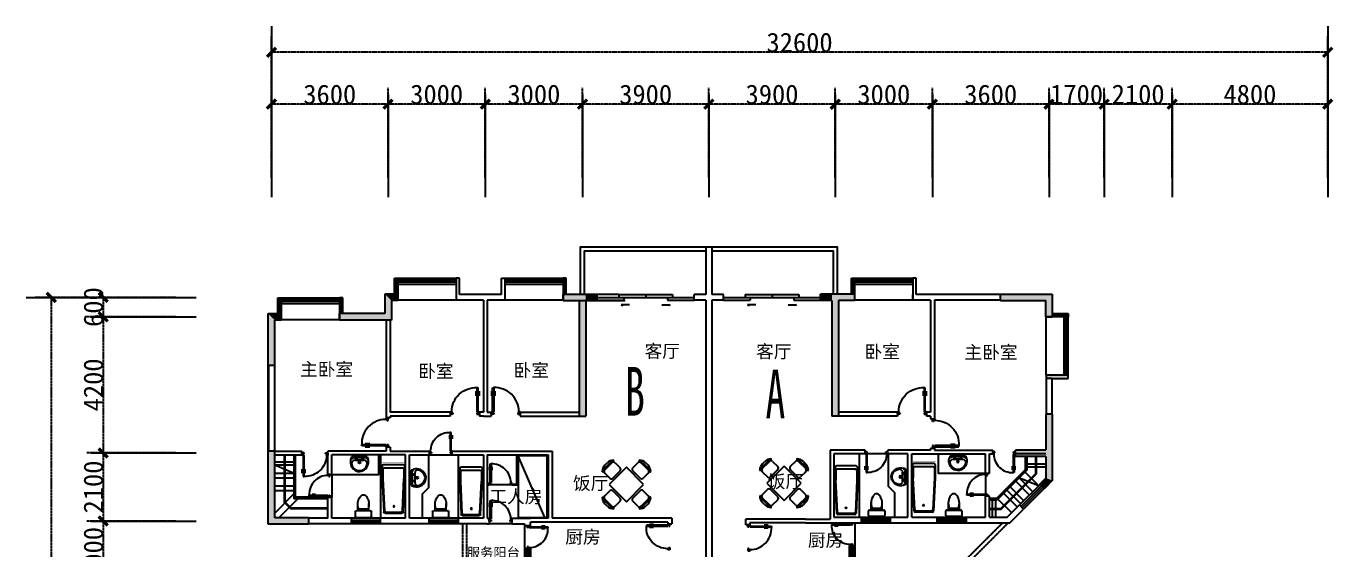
# Model space of a CAD drawing. Header units: millimetres. Extents: x 1418 to 72131, y 781 to 47600.
# Drawn here: x 1418 to 41779, y 31446 to 47600 of the extents above; entities that cross this region are included whole.
import ezdxf
from ezdxf.enums import TextEntityAlignment as Align

# ---------------------------------------------------------------- set-up
doc = ezdxf.new("R2010")
doc.units = ezdxf.units.MM
doc.linetypes.add('DOTE', pattern=[2.42, 2, -0.2, 0.02, -0.2])
for name, color, linetype in [('AXIS', 3, 'Continuous'), ('BALCONY', 2, 'Continuous'), ('DOTE', 1, 'DOTE'), ('GROUND', 2, 'Continuous'), ('JG', 6, 'Continuous'), ('K', 2, 'Continuous'), ('PUB_H', 13, 'Continuous'), ('PUB_TEXT', 7, 'Continuous'), ('TOILET', 7, 'Continuous'), ('W', 2, 'Continuous'), ('WALL', 4, 'Continuous'), ('WINDOW', 5, 'Continuous'), ('WINDOW_TEXT', 7, 'Continuous')]:
    doc.layers.add(name, color=color, linetype=linetype)
doc.styles.add('-黑体', font='simhei.ttf')
doc.styles.add('DIM_FONT', font='SIMPLEX.shx', dxfattribs={"width": 0.8})
doc.styles.add('SIMPLEX', font='SIMPLEX.SHX')
doc.styles.get("Standard").update_dxf_attribs({"font": 'arial.ttf'})
doc.dimstyles.new('DIMN200', dxfattribs={"dimscale": 2, "dimtxt": 300, "dimasz": 1, "dimexe": 250, "dimexo": 300, "dimgap": 0.09, "dimtad": 1, "dimdec": 0, "dimzin": 0, "dimdsep": 46, "dimtxsty": 'DIM_FONT', "dimblk": '_DIMX', "dimcen": 0.09, "dimclrt": 9, "dimadec": 0, "dimazin": 0, "dimtfac": 1, "dimtdec": 0, "dimtix": 1, "dimtmove": 2, "dimatfit": 3, "dimldrblk": '_DIMX', "dimfxl": 1, "dimtolj": 1, "dimtzin": 0, "dimarcsym": 0})

# ---------------------------------------------------------------- blocks, each defined once
blk = doc.blocks.new('M_A23MCU')
for p, q in [((-0.454, 0.081), (-0.454, 0.905)), ((-0.454, 0.905), (-0.413, 0.905)), ((-0.413, 0.905), (-0.413, 0.081)), ((-0.489, 0.782), (-0.489, 0.624)), ((-0.378, 0.782), (-0.378, 0.624)), ((-0.495, -0.002), (-0.495, 0.081)), ((-0.495, 0.081), (-0.454, 0.081)), ((-0.413, 0.081), (-0.454, 0.081)), ((-0.454, 0.081), (-0.454, 0.039)), ((-0.454, 0.039), (-0.413, 0.039)), ((-0.413, 0.039), (-0.413, -0.002)), ((0.412, 0.039), (0.412, -0.002)), ((0.453, 0.039), (0.412, 0.039)), ((0.453, 0.081), (0.453, 0.039)), ((0.494, 0.081), (0.453, 0.081)), ((0.494, -0.002), (0.494, 0.081)), ((-0.413, -0.002), (-0.495, -0.002)), ((-0.495, -0.002), (-0.495, -0.002)), ((0.412, -0.002), (0.494, -0.002)), ((0.494, -0.002), (0.494, -0.002))]:
    blk.add_line(p, q)
blk.add_arc((-0.372, 0.082), 0.825, 359.9283, 92.866)
blk = doc.blocks.new('_WBLK')
for p, q in [((-0.5, 0.5), (0.5, 0.5)), ((0.5, 0.167), (-0.5, 0.167)), ((0.5, -0.167), (-0.5, -0.167)), ((-0.5, -0.5), (0.5, -0.5))]:
    blk.add_line(p, q)
at = {"layer": 'WINDOW_TEXT', "style": 'SIMPLEX', "flags": 9}
blk.add_attdef('A', text='', height=1, dxfattribs=at).set_placement((0, 1.5), align=Align.MIDDLE)
blk = doc.blocks.new('_DIMX')
at = {"const_width": 50}
blk.add_lwpolyline([(-70, -70), (70, 70)], dxfattribs=at)
blk = doc.blocks.new('*D40')
at = {"color": 0, "linetype": 'ByBlock', "transparency": 16777216}
for p, q in [((8016, 419291), (8016, 422060)), ((11616, 419291), (11616, 422060)), ((11614, 421560), (8018, 421560))]:
    blk.add_line(p, q, dxfattribs=at)
at = {"layer": 'DEFPOINTS', "color": 0, "linetype": 'ByBlock', "transparency": 16777216}
for p in [(8016, 421560), (8016, 418691), (11616, 418691)]:
    blk.add_point(p, dxfattribs=at)
at = {"color": 0, "linetype": 'ByBlock', "transparency": 16777216, "xscale": 2, "yscale": 2, "zscale": 2, "rotation": 180}
blk.add_blockref('_DIMX', (8016, 421560), dxfattribs=at)
at = {"color": 0, "linetype": 'ByBlock', "transparency": 16777216, "xscale": 2, "yscale": 2, "zscale": 2}
blk.add_blockref('_DIMX', (11616, 421560), dxfattribs=at)
at = {"color": 9, "linetype": 'ByBlock', "transparency": 16777216, "insert": (9816, 421860), "char_height": 600, "attachment_point": 5, "style": '-黑体'}
blk.add_mtext('\\A1;3600', dxfattribs=at)
blk = doc.blocks.new('*D41')
at = {"color": 0, "linetype": 'ByBlock', "transparency": 16777216}
for p, q in [((8016, 419291), (8016, 423660)), ((40616, 419291), (40616, 423660)), ((40614, 423160), (8018, 423160))]:
    blk.add_line(p, q, dxfattribs=at)
at = {"layer": 'DEFPOINTS', "color": 0, "linetype": 'ByBlock', "transparency": 16777216}
for p in [(8016, 423160), (8016, 418691), (40616, 418691)]:
    blk.add_point(p, dxfattribs=at)
at = {"color": 0, "linetype": 'ByBlock', "transparency": 16777216, "xscale": 2, "yscale": 2, "zscale": 2, "rotation": 180.0000000000001}
blk.add_blockref('_DIMX', (8016, 423160), dxfattribs=at)
at = {"color": 0, "linetype": 'ByBlock', "transparency": 16777216, "xscale": 2, "yscale": 2, "zscale": 2}
blk.add_blockref('_DIMX', (40616, 423160), dxfattribs=at)
at = {"color": 9, "linetype": 'ByBlock', "transparency": 16777216, "insert": (24316, 423460), "char_height": 600, "attachment_point": 5, "style": '-黑体'}
blk.add_mtext('\\A1;32600', dxfattribs=at)
blk = doc.blocks.new('*D51')
at = {"color": 0, "linetype": 'ByBlock', "transparency": 16777216}
for p, q in [((5090, 415600), (722, 415600)), ((1222, 415598), (1222, 386002)), ((5090, 386000), (722, 386000))]:
    blk.add_line(p, q, dxfattribs=at)
at = {"layer": 'DEFPOINTS', "color": 0, "linetype": 'ByBlock', "transparency": 16777216}
for p in [(5690, 415600), (1222, 386000), (5690, 386000)]:
    blk.add_point(p, dxfattribs=at)
at = {"color": 0, "linetype": 'ByBlock', "transparency": 16777216, "xscale": 2, "yscale": 2, "zscale": 2}
for p, rotation in [((1222, 415600), 90), ((1222, 386000), 270)]:
    blk.add_blockref('_DIMX', p, dxfattribs=dict(at, rotation=rotation))
at = {"color": 9, "linetype": 'ByBlock', "transparency": 16777216, "insert": (922, 400800), "char_height": 600, "attachment_point": 5, "rotation": 90, "style": '-黑体'}
blk.add_mtext('\\A1;29600', dxfattribs=at)
blk = doc.blocks.new('*D45')
at = {"color": 0, "linetype": 'ByBlock', "transparency": 16777216}
for p, q in [((5090, 408700), (2322, 408700)), ((2822, 408698), (2822, 406702)), ((5090, 406700), (2322, 406700))]:
    blk.add_line(p, q, dxfattribs=at)
at = {"layer": 'DEFPOINTS', "color": 0, "linetype": 'ByBlock', "transparency": 16777216}
for p in [(5690, 408700), (2822, 406700), (5690, 406700)]:
    blk.add_point(p, dxfattribs=at)
at = {"color": 0, "linetype": 'ByBlock', "transparency": 16777216, "xscale": 2, "yscale": 2, "zscale": 2}
for p, rotation in [((2822, 408700), 90), ((2822, 406700), 270)]:
    blk.add_blockref('_DIMX', p, dxfattribs=dict(at, rotation=rotation))
at = {"color": 9, "linetype": 'ByBlock', "transparency": 16777216, "insert": (2522, 407700), "char_height": 600, "attachment_point": 5, "rotation": 90, "style": '-黑体'}
blk.add_mtext('\\A1;2000', dxfattribs=at)
blk = doc.blocks.new('*D42')
at = {"color": 0, "linetype": 'ByBlock', "transparency": 16777216}
for p, q in [((5090, 415600), (2322, 415600)), ((2822, 415602), (2822, 415604)), ((2822, 415600), (2822, 415000)), ((5090, 415000), (2322, 415000)), ((2822, 414998), (2822, 414996))]:
    blk.add_line(p, q, dxfattribs=at)
at = {"layer": 'DEFPOINTS', "color": 0, "linetype": 'ByBlock', "transparency": 16777216}
for p in [(5690, 415600), (2822, 415000), (5690, 415000)]:
    blk.add_point(p, dxfattribs=at)
at = {"color": 0, "linetype": 'ByBlock', "transparency": 16777216, "xscale": 2, "yscale": 2, "zscale": 2}
for p, rotation in [((2822, 415600), 270), ((2822, 415000), 90)]:
    blk.add_blockref('_DIMX', p, dxfattribs=dict(at, rotation=rotation))
at = {"color": 9, "linetype": 'ByBlock', "transparency": 16777216, "insert": (2522, 415300), "char_height": 600, "attachment_point": 5, "rotation": 90, "style": '-黑体'}
blk.add_mtext('\\A1;600', dxfattribs=at)
blk = doc.blocks.new('*D43')
at = {"color": 0, "linetype": 'ByBlock', "transparency": 16777216}
for p, q in [((5090, 415000), (2322, 415000)), ((2822, 414998), (2822, 410802)), ((5090, 410800), (2322, 410800))]:
    blk.add_line(p, q, dxfattribs=at)
at = {"layer": 'DEFPOINTS', "color": 0, "linetype": 'ByBlock', "transparency": 16777216}
for p in [(5690, 415000), (2822, 410800), (5690, 410800)]:
    blk.add_point(p, dxfattribs=at)
at = {"color": 0, "linetype": 'ByBlock', "transparency": 16777216, "xscale": 2, "yscale": 2, "zscale": 2}
for p, rotation in [((2822, 415000), 90), ((2822, 410800), 270)]:
    blk.add_blockref('_DIMX', p, dxfattribs=dict(at, rotation=rotation))
at = {"color": 9, "linetype": 'ByBlock', "transparency": 16777216, "insert": (2522, 412900), "char_height": 600, "attachment_point": 5, "rotation": 90, "style": '-黑体'}
blk.add_mtext('\\A1;4200', dxfattribs=at)
blk = doc.blocks.new('*D44')
at = {"color": 0, "linetype": 'ByBlock', "transparency": 16777216}
for p, q in [((5090, 410800), (2322, 410800)), ((2822, 410798), (2822, 408702)), ((5090, 408700), (2322, 408700))]:
    blk.add_line(p, q, dxfattribs=at)
at = {"layer": 'DEFPOINTS', "color": 0, "linetype": 'ByBlock', "transparency": 16777216}
for p in [(5690, 410800), (2822, 408700), (5690, 408700)]:
    blk.add_point(p, dxfattribs=at)
at = {"color": 0, "linetype": 'ByBlock', "transparency": 16777216, "xscale": 2, "yscale": 2, "zscale": 2}
for p, rotation in [((2822, 410800), 90), ((2822, 408700), 270)]:
    blk.add_blockref('_DIMX', p, dxfattribs=dict(at, rotation=rotation))
at = {"color": 9, "linetype": 'ByBlock', "transparency": 16777216, "insert": (2522, 409750), "char_height": 600, "attachment_point": 5, "rotation": 90, "style": '-黑体'}
blk.add_mtext('\\A1;2100', dxfattribs=at)
blk = doc.blocks.new('M_E6')
for p, q in [((240, 0), (-240, 0)), ((-237, 0), (239, 0)), ((240, 0), (270, -79)), ((-213, -36), (-271, -91)), ((-240, 0), (-270, -79)), ((-179, -23), (181, -23)), ((141, -105), (-141, -105)), ((-141, -105), (141, -105)), ((217, -37), (274, -95))]:
    blk.add_line(p, q)
for centre, radius in [((-99, -65), 16.3), ((2, -172), 31.6), ((2, -172), 23), ((101, -65), 16.3)]:
    blk.add_circle(centre, radius)
for centre, radius, start, end in [((28, -152), 307, 166.1751, 244.7296), ((-141, -205), 100, 90, 190.5602), ((0, -179), 243, 190.5602, 349.4398), ((-179, -73), 50, 90, 133.181), ((-28, -152), 307, 297.0639, 13.8249), ((141, -205), 100, 349.4398, 90), ((181, -73), 50, 44.5607, 90), ((0, -201), 250, 245.8071, 296.4628), ((28, -152), 307, 266.589, 266.5936)]:
    blk.add_arc(centre, radius, start, end)
at = {"width": 0.8, "flags": 9}
for tag in ['XSIZE', 'YSIZE']:
    blk.add_attdef(tag, (0, 0), '', height=0.5, dxfattribs=at)
blk = doc.blocks.new('M_E24TTP')
at = {"layer": 'TOILET', "color": 7}
for p, q in [((-170, 200), (-170, 430)), ((170, 200), (170, 430)), ((-250, 30), (-250, 170)), ((-220, 200), (220, 200)), ((220, 0), (-220, 0)), ((-140, 260), (140, 260)), ((250, 170), (250, 30))]:
    blk.add_line(p, q, dxfattribs=at)
for centre, radius, start, end in [((227, 413), 398, 143.3619, 202.5495), ((0, 590), 110, 33.4509, 146.5491), ((-227, 413), 398, 337.4505, 36.6381), ((-220, 170), 30, 90, 180), ((-220, 30), 30, 180, 270), ((220, 170), 30, 0, 90), ((220, 30), 30, 270, 0)]:
    blk.add_arc(centre, radius, start, end, dxfattribs=at)
at = {"style": 'DIM_FONT', "width": 0.8, "flags": 9}
for tag in ['XSIZE', 'YSIZE']:
    blk.add_attdef(tag, (0, 0), '', height=0.5, dxfattribs=at)
blk = doc.blocks.new('C')
at = {"layer": 'WALL'}
for p, q in [((-100, 0), (0, 0)), ((-100, -500), (-100, 0)), ((0, 0), (0, -680)), ((1900, 0), (1800, 0)), ((1800, 0), (1800, -680)), ((1900, -500), (1900, 0))]:
    blk.add_line(p, q, dxfattribs=at)
at = {"layer": 'W', "xscale": 1800, "yscale": 180, "zscale": 1800, "rotation": 180}
blk.add_blockref('_WBLK', (900, -90), dxfattribs=at)
blk = doc.blocks.new('_B1HAF')
for p, q in [((-0.275, 0.5), (0.275, 0.5)), ((-0.275, 0.5), (-0.275, 0)), ((0, 0.5), (0, 0)), ((0.275, 0.5), (0.275, 0)), ((-0.5, 0), (0.5, 0)), ((-0.225, 0), (-0.225, -0.5)), ((0.225, 0), (0.225, -0.5)), ((-0.5, -0.5), (-0.225, -0.5)), ((0.225, -0.5), (0.5, -0.5)), ((-0.252, -1.264), (-0.231, -1.379)), ((-0.167, -1.264), (-0.252, -1.264)), ((0.167, -1.264), (0.252, -1.264)), ((0.252, -1.264), (0.231, -1.379))]:
    blk.add_line(p, q)
blk = doc.blocks.new('80122140438700')
for p, q in [((-525, 90), (525, 90)), ((-525, 29.7), (525, 29.7)), ((-525, -29.7), (525, -29.7)), ((-525, -90), (525, -90))]:
    blk.add_line(p, q)
at = {"style": 'SIMPLEX', "flags": 9}
blk.add_attdef('A', text='', height=1, dxfattribs=at).set_placement((0, 0), align=Align.MIDDLE)
blk = doc.blocks.new('M_E10')
for p, q in [((-740, -70), (-740, -680)), ((-700, -30), (-302, -30)), ((-640, -90), (-640, -660)), ((-600, -50), (-300, -50)), ((-300, -50), (695, -96)), ((-298, -30), (724, -76)), ((730, -136), (730, -614)), ((760, -116), (760, -634)), ((-700, -720), (-302, -720)), ((-600, -700), (-300, -700)), ((695, -654), (-300, -700)), ((685, -654), (-300, -700)), ((724, -674), (-298, -720))]:
    blk.add_line(p, q)
at = {"const_width": 1.5}
for points in [[(-800, 0), (800, 0)], [(-800, -750), (-800, 0)], [(800, 0), (800, -750)], [(800, -750), (-800, -750)]]:
    blk.add_lwpolyline(points, dxfattribs=at)
for radius in [20, 16]:
    blk.add_circle((550, -386), radius)
for centre, start, end in [((-700, -70), 90, 180), ((-600, -90), 90, 180), ((-302, -70), 83.7966, 90), ((690, -136), 0, 83.3675), ((720, -116), 0, 83.7966), ((-700, -680), 180, 270), ((-600, -660), 180, 270), ((-302, -680), 270, 276.2034), ((690, -614), 276.6325, 0), ((720, -634), 276.2034, 0)]:
    blk.add_arc(centre, 40, start, end)
at = {"width": 0.8, "flags": 9}
for tag in ['XSIZE', 'YSIZE']:
    blk.add_attdef(tag, (0, 0), '', height=0.5, dxfattribs=at)
blk = doc.blocks.new('M_C31TFZ')
for p, q in [((-729, 395), (-404, 720)), ((-672, 593), (-602, 663)), ((-5, 527), (-536, -3)), ((-423, 192), (-200, 415)), ((-359, 669), (-200, 510)), ((525, -3), (-5, 527)), ((348, 669), (189, 510)), ((189, 415), (412, 192)), ((393, 721), (718, 395)), ((591, 664), (661, 594)), ((-678, 351), (-518, 192)), ((667, 351), (508, 192)), ((-403, -726), (-729, -401)), ((-677, -357), (-518, -198)), ((-536, -3), (-5, -533)), ((-200, -421), (-423, -198)), ((-5, -533), (525, -3)), ((412, -198), (190, -420)), ((718, -401), (393, -726)), ((667, -357), (508, -198)), ((-602, -670), (-672, -599)), ((-359, -675), (-200, -516)), ((349, -675), (190, -516)), ((661, -599), (591, -669))]:
    blk.add_line(p, q)
for centre, radius, start, end in [((1327, -1336), 2713, 129.8023, 140.1977), ((-442, 377), 316, 136.7651, 175.7265), ((-630, 399), 67.5, 135, 225), ((-386, 434), 316, 94.2735, 133.2349), ((-407, 621), 67.5, 45, 135), ((-408, 738), 10, 22.33, 94.2735), ((-418, 734), 20, 315, 22.33), ((-248, 462), 67.5, 315, 45), ((237, 462), 67.5, 135, 225), ((396, 622), 67.5, 45, 135), ((407, 735), 20, 157.67, 225), ((398, 738), 10, 85.7265, 157.67), ((-1338, -1336), 2713, 39.8023, 50.1977), ((375, 434), 316, 46.7651, 85.7265), ((431, 377), 316, 4.2735, 43.2349), ((619, 399), 67.5, 315, 45), ((-747, 400), 10, 175.7265, 247.67), ((-743, 409), 20, 247.67, 315), ((-471, 239), 67.5, 225, 315), ((460, 240), 67.5, 225, 315), ((732, 409), 20, 225, 292.33), ((736, 400), 10, 292.33, 4.2735), ((-747, -406), 10, 112.33, 184.2735), ((-743, -415), 20, 45, 112.33), ((-630, -405), 67.5, 135, 225), ((-471, -246), 67.5, 45, 135), ((460, -245), 67.5, 45, 135), ((619, -405), 67.5, 315, 45), ((732, -415), 20, 67.67, 135), ((736, -406), 10, 355.7265, 67.67), ((-442, -383), 316, 184.2735, 223.2349), ((1328, 1330), 2713, 219.8023, 230.1977), ((-385, -440), 316, 226.7651, 265.7265), ((-407, -627), 67.5, 225, 315), ((-408, -744), 10, 265.7265, 337.67), ((-418, -741), 20, 337.67, 45), ((-248, -468), 67.5, 315, 45), ((237, -468), 67.5, 135, 225), ((396, -627), 67.5, 225, 315), ((407, -740), 20, 135, 202.33), ((398, -744), 10, 202.33, 274.2735), ((-1338, 1330), 2713, 309.8023, 320.1977), ((375, -439), 316, 274.2735, 313.2349), ((431, -383), 316, 316.7651, 355.7265)]:
    blk.add_arc(centre, radius, start, end)
at = {"width": 0.8, "flags": 9}
for tag in ['XSIZE', 'YSIZE']:
    blk.add_attdef(tag, (0, 0), '', height=0.5, dxfattribs=at)
blk = doc.blocks.new('80122163034100')
for p, q in [((-395, 90), (395, 90)), ((-395, 30), (395, 30)), ((-395, -30), (395, -30)), ((-395, -90), (395, -90))]:
    blk.add_line(p, q)
at = {"style": 'SIMPLEX', "flags": 9}
blk.add_attdef('A', text='', height=1, dxfattribs=at).set_placement((0, 0), align=Align.MIDDLE)
blk = doc.blocks.new('*D31')
at = {"color": 0, "linetype": 'ByBlock', "transparency": 16777216}
for p, q in [((35816, 419291), (35816, 422060)), ((40616, 419291), (40616, 422060)), ((40614, 421560), (35818, 421560))]:
    blk.add_line(p, q, dxfattribs=at)
at = {"layer": 'DEFPOINTS', "color": 0, "linetype": 'ByBlock', "transparency": 16777216}
for p in [(35816, 421560), (35816, 418691), (40616, 418691)]:
    blk.add_point(p, dxfattribs=at)
at = {"color": 0, "linetype": 'ByBlock', "transparency": 16777216, "xscale": 2, "yscale": 2, "zscale": 2, "rotation": 180}
blk.add_blockref('_DIMX', (35816, 421560), dxfattribs=at)
at = {"color": 0, "linetype": 'ByBlock', "transparency": 16777216, "xscale": 2, "yscale": 2, "zscale": 2}
blk.add_blockref('_DIMX', (40616, 421560), dxfattribs=at)
at = {"color": 9, "linetype": 'ByBlock', "transparency": 16777216, "insert": (38216, 421860), "char_height": 600, "attachment_point": 5, "style": '-黑体'}
blk.add_mtext('\\A1;4800', dxfattribs=at)
blk = doc.blocks.new('*D36')
at = {"color": 0, "linetype": 'ByBlock', "transparency": 16777216}
for p, q in [((21516, 419291), (21516, 422060)), ((25416, 419291), (25416, 422060)), ((25414, 421560), (21518, 421560))]:
    blk.add_line(p, q, dxfattribs=at)
at = {"layer": 'DEFPOINTS', "color": 0, "linetype": 'ByBlock', "transparency": 16777216}
for p in [(21516, 421560), (21516, 418691), (25416, 418691)]:
    blk.add_point(p, dxfattribs=at)
at = {"color": 0, "linetype": 'ByBlock', "transparency": 16777216, "xscale": 2, "yscale": 2, "zscale": 2, "rotation": 180}
blk.add_blockref('_DIMX', (21516, 421560), dxfattribs=at)
at = {"color": 0, "linetype": 'ByBlock', "transparency": 16777216, "xscale": 2, "yscale": 2, "zscale": 2}
blk.add_blockref('_DIMX', (25416, 421560), dxfattribs=at)
at = {"color": 9, "linetype": 'ByBlock', "transparency": 16777216, "insert": (23466, 421860), "char_height": 600, "attachment_point": 5, "style": '-黑体'}
blk.add_mtext('\\A1;3900', dxfattribs=at)
blk = doc.blocks.new('*D37')
at = {"color": 0, "linetype": 'ByBlock', "transparency": 16777216}
for p, q in [((17616, 419291), (17616, 422060)), ((21516, 419291), (21516, 422060)), ((21514, 421560), (17618, 421560))]:
    blk.add_line(p, q, dxfattribs=at)
at = {"layer": 'DEFPOINTS', "color": 0, "linetype": 'ByBlock', "transparency": 16777216}
for p in [(17616, 421560), (17616, 418691), (21516, 418691)]:
    blk.add_point(p, dxfattribs=at)
at = {"color": 0, "linetype": 'ByBlock', "transparency": 16777216, "xscale": 2, "yscale": 2, "zscale": 2, "rotation": 180}
blk.add_blockref('_DIMX', (17616, 421560), dxfattribs=at)
at = {"color": 0, "linetype": 'ByBlock', "transparency": 16777216, "xscale": 2, "yscale": 2, "zscale": 2}
blk.add_blockref('_DIMX', (21516, 421560), dxfattribs=at)
at = {"color": 9, "linetype": 'ByBlock', "transparency": 16777216, "insert": (19566, 421860), "char_height": 600, "attachment_point": 5, "style": '-黑体'}
blk.add_mtext('\\A1;3900', dxfattribs=at)
blk = doc.blocks.new('*D39')
at = {"color": 0, "linetype": 'ByBlock', "transparency": 16777216}
for p, q in [((11616, 419291), (11616, 422060)), ((14616, 419291), (14616, 422060)), ((14614, 421560), (11618, 421560))]:
    blk.add_line(p, q, dxfattribs=at)
at = {"layer": 'DEFPOINTS', "color": 0, "linetype": 'ByBlock', "transparency": 16777216}
for p in [(11616, 421560), (11616, 418691), (14616, 418691)]:
    blk.add_point(p, dxfattribs=at)
at = {"color": 0, "linetype": 'ByBlock', "transparency": 16777216, "xscale": 2, "yscale": 2, "zscale": 2, "rotation": 180}
blk.add_blockref('_DIMX', (11616, 421560), dxfattribs=at)
at = {"color": 0, "linetype": 'ByBlock', "transparency": 16777216, "xscale": 2, "yscale": 2, "zscale": 2}
blk.add_blockref('_DIMX', (14616, 421560), dxfattribs=at)
at = {"color": 9, "linetype": 'ByBlock', "transparency": 16777216, "insert": (13116, 421860), "char_height": 600, "attachment_point": 5, "style": '-黑体'}
blk.add_mtext('\\A1;3000', dxfattribs=at)
blk = doc.blocks.new('*D38')
at = {"color": 0, "linetype": 'ByBlock', "transparency": 16777216}
for p, q in [((14616, 419291), (14616, 422060)), ((17616, 419291), (17616, 422060)), ((17614, 421560), (14618, 421560))]:
    blk.add_line(p, q, dxfattribs=at)
at = {"layer": 'DEFPOINTS', "color": 0, "linetype": 'ByBlock', "transparency": 16777216}
for p in [(14616, 421560), (14616, 418691), (17616, 418691)]:
    blk.add_point(p, dxfattribs=at)
at = {"color": 0, "linetype": 'ByBlock', "transparency": 16777216, "xscale": 2, "yscale": 2, "zscale": 2, "rotation": 180}
blk.add_blockref('_DIMX', (14616, 421560), dxfattribs=at)
at = {"color": 0, "linetype": 'ByBlock', "transparency": 16777216, "xscale": 2, "yscale": 2, "zscale": 2}
blk.add_blockref('_DIMX', (17616, 421560), dxfattribs=at)
at = {"color": 9, "linetype": 'ByBlock', "transparency": 16777216, "insert": (16116, 421860), "char_height": 600, "attachment_point": 5, "style": '-黑体'}
blk.add_mtext('\\A1;3000', dxfattribs=at)
blk = doc.blocks.new('*D34')
at = {"color": 0, "linetype": 'ByBlock', "transparency": 16777216}
for p, q in [((28416, 419291), (28416, 422060)), ((32016, 419291), (32016, 422060)), ((32014, 421560), (28418, 421560))]:
    blk.add_line(p, q, dxfattribs=at)
at = {"layer": 'DEFPOINTS', "color": 0, "linetype": 'ByBlock', "transparency": 16777216}
for p in [(28416, 421560), (28416, 418691), (32016, 418691)]:
    blk.add_point(p, dxfattribs=at)
at = {"color": 0, "linetype": 'ByBlock', "transparency": 16777216, "xscale": 2, "yscale": 2, "zscale": 2, "rotation": 180}
blk.add_blockref('_DIMX', (28416, 421560), dxfattribs=at)
at = {"color": 0, "linetype": 'ByBlock', "transparency": 16777216, "xscale": 2, "yscale": 2, "zscale": 2}
blk.add_blockref('_DIMX', (32016, 421560), dxfattribs=at)
at = {"color": 9, "linetype": 'ByBlock', "transparency": 16777216, "insert": (30216, 421860), "char_height": 600, "attachment_point": 5, "style": '-黑体'}
blk.add_mtext('\\A1;3600', dxfattribs=at)
blk = doc.blocks.new('*D35')
at = {"color": 0, "linetype": 'ByBlock', "transparency": 16777216}
for p, q in [((25416, 419291), (25416, 422060)), ((28416, 419291), (28416, 422060)), ((28414, 421560), (25418, 421560))]:
    blk.add_line(p, q, dxfattribs=at)
at = {"layer": 'DEFPOINTS', "color": 0, "linetype": 'ByBlock', "transparency": 16777216}
for p in [(25416, 421560), (25416, 418691), (28416, 418691)]:
    blk.add_point(p, dxfattribs=at)
at = {"color": 0, "linetype": 'ByBlock', "transparency": 16777216, "xscale": 2, "yscale": 2, "zscale": 2, "rotation": 180}
blk.add_blockref('_DIMX', (25416, 421560), dxfattribs=at)
at = {"color": 0, "linetype": 'ByBlock', "transparency": 16777216, "xscale": 2, "yscale": 2, "zscale": 2}
blk.add_blockref('_DIMX', (28416, 421560), dxfattribs=at)
at = {"color": 9, "linetype": 'ByBlock', "transparency": 16777216, "insert": (26916, 421860), "char_height": 600, "attachment_point": 5, "style": '-黑体'}
blk.add_mtext('\\A1;3000', dxfattribs=at)
blk = doc.blocks.new('*D32')
at = {"color": 0, "linetype": 'ByBlock', "transparency": 16777216}
for p, q in [((33716, 419291), (33716, 422060)), ((35816, 419291), (35816, 422060)), ((35814, 421560), (33718, 421560))]:
    blk.add_line(p, q, dxfattribs=at)
at = {"layer": 'DEFPOINTS', "color": 0, "linetype": 'ByBlock', "transparency": 16777216}
for p in [(33716, 421560), (33716, 418691), (35816, 418691)]:
    blk.add_point(p, dxfattribs=at)
at = {"color": 0, "linetype": 'ByBlock', "transparency": 16777216, "xscale": 2, "yscale": 2, "zscale": 2, "rotation": 180}
blk.add_blockref('_DIMX', (33716, 421560), dxfattribs=at)
at = {"color": 0, "linetype": 'ByBlock', "transparency": 16777216, "xscale": 2, "yscale": 2, "zscale": 2}
blk.add_blockref('_DIMX', (35816, 421560), dxfattribs=at)
at = {"color": 9, "linetype": 'ByBlock', "transparency": 16777216, "insert": (34766, 421860), "char_height": 600, "attachment_point": 5, "style": '-黑体'}
blk.add_mtext('\\A1;2100', dxfattribs=at)
blk = doc.blocks.new('*D33')
at = {"color": 0, "linetype": 'ByBlock', "transparency": 16777216}
for p, q in [((32016, 419291), (32016, 422060)), ((33716, 419291), (33716, 422060)), ((33714, 421560), (32018, 421560))]:
    blk.add_line(p, q, dxfattribs=at)
at = {"layer": 'DEFPOINTS', "color": 0, "linetype": 'ByBlock', "transparency": 16777216}
for p in [(32016, 421560), (32016, 418691), (33716, 418691)]:
    blk.add_point(p, dxfattribs=at)
at = {"color": 0, "linetype": 'ByBlock', "transparency": 16777216, "xscale": 2, "yscale": 2, "zscale": 2, "rotation": 180}
blk.add_blockref('_DIMX', (32016, 421560), dxfattribs=at)
at = {"color": 0, "linetype": 'ByBlock', "transparency": 16777216, "xscale": 2, "yscale": 2, "zscale": 2}
blk.add_blockref('_DIMX', (33716, 421560), dxfattribs=at)
at = {"color": 9, "linetype": 'ByBlock', "transparency": 16777216, "insert": (32866, 421860), "char_height": 600, "attachment_point": 5, "style": '-黑体'}
blk.add_mtext('\\A1;1700', dxfattribs=at)
blk = doc.blocks.new('A$C240679E1')
for p, q in [((30134.9, 31492.6), (27787.8, 29145.5)), ((30304.6, 31492.6), (27872.7, 29060.7)), ((13470.9, 31462.6), (13470.9, 27642.6)), ((13590.9, 31462.6), (13590.9, 29652.6))]:
    blk.add_line(p, q)
at = {"layer": 'AXIS'}
for p, q in [((7571, 46819.3), (7571, 41543.6)), ((40171, 46819.3), (40171, 41543.6)), ((11171, 44710.6), (11171, 41543.6)), ((14171, 44710.6), (14171, 41543.6)), ((17171, 44710.6), (17171, 41543.6)), ((21071, 44710.6), (21071, 41543.6)), ((24971, 44710.6), (24971, 41543.6)), ((27971, 44710.6), (27971, 41543.6)), ((31571, 44710.6), (31571, 41543.6)), ((33271, 44710.6), (33271, 41543.6)), ((35371, 44710.6), (35371, 41543.6)), ((0, 38452.5), (5244.2, 38452.5)), ((1998.9, 37852.5), (5244.2, 37852.5)), ((1998.9, 33652.5), (5244.2, 33652.5)), ((1998.9, 31552.5), (5244.2, 31552.5))]:
    blk.add_line(p, q, dxfattribs=at)
at = {"layer": 'BALCONY'}
for points in [[(17110.4, 38552.6), (17110.4, 40011.8), (20980.4, 40011.8)], [(21160.9, 40012.6), (25030.9, 40012.6), (25030.9, 38552.6)], [(17230.4, 38541.8), (17230.4, 39891.8), (20980.4, 39891.8)], [(21160.9, 39892.6), (24910.9, 39892.6), (24910.9, 38542.6)]]:
    blk.add_lwpolyline(points, dxfattribs=at)
at = {"layer": 'GROUND'}
for p, q in [((14990.9, 32672.6), (14290.9, 32672.6)), ((14990.9, 31462.6), (14290.9, 31462.6))]:
    blk.add_line(p, q, dxfattribs=at)
at = {"layer": 'JG'}
for p, q in [((11070.9, 38552.6), (11070.9, 37952.6)), ((11470.9, 38552.6), (11070.9, 38552.6)), ((11270.9, 38352.6), (11270.9, 38352.6)), ((11470.9, 38352.6), (11270.9, 38352.6)), ((11270.9, 38352.6), (11270.9, 37752.6)), ((11470.9, 38552.6), (11470.9, 38352.6)), ((16570.9, 38552.6), (18283.2, 38552.6)), ((16570.9, 38552.6), (16570.9, 38352.6)), ((16570.9, 38352.6), (18485, 38352.6)), ((16570.9, 38352.6), (17070.9, 38352.6)), ((17070.9, 38352.6), (17070.9, 34792.6)), ((17270.9, 38352.6), (17270.9, 34792.6)), ((17620.9, 38352.6), (17270.9, 38352.6)), ((17620.9, 38352.6), (17620.9, 38552.6)), ((24520.9, 38352.6), (24520.9, 38552.6)), ((25570.9, 38552.6), (24520.9, 38552.6)), ((24870.9, 38552.6), (24520.9, 38552.6)), ((24870.9, 38352.6), (24520.9, 38352.6)), ((24870.9, 38352.6), (24870.9, 34792.6)), ((25070.9, 38352.6), (25070.9, 34792.6)), ((25570.9, 38352.6), (25070.9, 38352.6)), ((25570.9, 38552.6), (25570.9, 38352.6)), ((30070.9, 38552.6), (31670.9, 38552.6)), ((30070.9, 38352.6), (30070.9, 38552.6)), ((30070.9, 38352.6), (31470.9, 38352.6)), ((31470.9, 37852.6), (31470.9, 38352.6)), ((31670.9, 38552.6), (31670.9, 37852.6)), ((7470.9, 37952.6), (7870.9, 37952.6)), ((7470.9, 36352.6), (7470.9, 37952.6)), ((7470.9, 36352.6), (7470.9, 37952.6)), ((7870.9, 37952.6), (7870.9, 37752.6)), ((11070.9, 37952.6), (9670.9, 37952.6)), ((9670.9, 37752.6), (9670.9, 37952.6)), ((7870.9, 37752.6), (7670.9, 37752.6)), ((7670.9, 36352.6), (7670.9, 37752.6)), ((11270.9, 37752.6), (9670.9, 37752.6)), ((31470.9, 37852.6), (31670.9, 37852.6)), ((7670.9, 36352.6), (7470.9, 36352.6)), ((17070.9, 34792.6), (17270.9, 34792.6)), ((25070.9, 34792.6), (24870.9, 34792.6)), ((31670.9, 34852.6), (31470.9, 34852.6)), ((31470.9, 34852.6), (31470.9, 33752.6)), ((31670.9, 34852.6), (31670.9, 33552.6)), ((7670.9, 33712.6), (7470.9, 33712.6)), ((7470.9, 31452.6), (7470.9, 33712.6)), ((7470.9, 31452.6), (7470.9, 33712.6)), ((7670.9, 31652.6), (7670.9, 33712.6)), ((31470.9, 33742.6), (30530.9, 33742.6)), ((30530.9, 33542.6), (30530.9, 33742.6)), ((31470.9, 33542.6), (30530.9, 33542.6)), ((31470.9, 33542.6), (31470.9, 32874.2)), ((31670.9, 33552.6), (31670.9, 32801.1)), ((31287.5, 32691.8), (31470.9, 32874.2)), ((31670.9, 32801.1), (31428.5, 32560)), ((31287.5, 32691.8), (31428.5, 32550)), ((8710.9, 31652.6), (7670.9, 31652.6)), ((8710.9, 31652.6), (8710.9, 31452.6)), ((8710.9, 31452.6), (7470.9, 31452.6))]:
    blk.add_line(p, q, dxfattribs=at)
at = {"layer": 'K'}
for p, q in [((7970.9, 32129.5), (7970.9, 33592.6)), ((7990.9, 32137.9), (7990.9, 33592.6)), ((8260.9, 33592.6), (8260.9, 32242.6)), ((8305.9, 33592.6), (8305.9, 32287.6)), ((10941.1, 33592.6), (10941.1, 31642.6)), ((13330.9, 33592.6), (13330.9, 31642.6)), ((15130.9, 33592.6), (15130.9, 32692.6)), ((15150.9, 33592.6), (15150.9, 32672.6)), ((16010.9, 31664.9), (15180.9, 33564.9)), ((25710.8, 33622.6), (25710.8, 31672.6)), ((30835.9, 33542.6), (30835.9, 33137.2)), ((30880.9, 33542.6), (30880.9, 33118.6)), ((31150.9, 33542.6), (31150.9, 33006.8)), ((31170.9, 33542.6), (31170.9, 32998.5)), ((8276.5, 33372.1), (7670.9, 33372.1)), ((8276.5, 33015.4), (7670.9, 33273)), ((8276.5, 33273), (7670.9, 33273)), ((30835.9, 33137.2), (29961.3, 32262.6)), ((30880.9, 33118.6), (29973.4, 32211.2)), ((30865.2, 33322.1), (31470.9, 33322.1)), ((30865.2, 33223), (31470.9, 33223)), ((8276.5, 33015.4), (7670.9, 33015.4)), ((8276.5, 32871.8), (7670.9, 32871.8)), ((14230.9, 32692.6), (14290.9, 32692.6)), ((14290.9, 32692.6), (14290.9, 32672.6)), ((14990.9, 32692.6), (15130.9, 32692.6)), ((14990.9, 32692.6), (14990.9, 32672.6)), ((30085.3, 31941.2), (31150.9, 33006.8)), ((30093.6, 31921.2), (31170.9, 32998.5)), ((30532.9, 32792.7), (30961.1, 32364.5)), ((30634.4, 32894.3), (31244.8, 32648.2)), ((30634.4, 32894.3), (31062.7, 32466.1)), ((30816.6, 33076.5), (31244.8, 32648.2)), ((7664.8, 31785.2), (8253.5, 32381.2)), ((8276.5, 32624.1), (7670.9, 32624.1)), ((8276.5, 32485.4), (7670.9, 32485.4)), ((14230.9, 32672.6), (14290.9, 32672.6)), ((14990.9, 32672.6), (15150.9, 32672.6)), ((30158.1, 32418), (30586.3, 31989.7)), ((30259.7, 32519.5), (30687.9, 32091.3)), ((30357.7, 32617.6), (30786, 32189.4)), ((7803.1, 31648.6), (8391.9, 32244.6)), ((7970.9, 32129.5), (8160, 31942.6)), ((7990.9, 32137.9), (8168.2, 31962.6)), ((8160, 31942.6), (9310.9, 31942.6)), ((8168.2, 31962.6), (9310.9, 31962.6)), ((9310.9, 32242.6), (8260.9, 32242.6)), ((9310.9, 32287.6), (8305.9, 32287.6)), ((29730.9, 32262.6), (29961.3, 32262.6)), ((29730.9, 32211.2), (29973.4, 32211.2)), ((29730.9, 31941.2), (30085.3, 31941.2)), ((29730.9, 31921.2), (30093.6, 31921.2)), ((29814.9, 32235.1), (29814.9, 31672.6)), ((29913.9, 32235.1), (29913.9, 31672.6)), ((29983, 32242.8), (30411.2, 31814.6))]:
    blk.add_line(p, q, dxfattribs=at)
for points in [[(9430.9, 32989.9), (10883.1, 32989.9), (10883.1, 33592.6)], [(12230.9, 31642.6), (12230.9, 32392.6), (12430.9, 32592.6), (12430.9, 33592.6)], [(26810.9, 31672.6), (26810.9, 32422.6), (26610.9, 32622.6), (26610.9, 33622.6)], [(29610.9, 33019.9), (28158.6, 33019.9), (28158.6, 33622.6)]]:
    blk.add_lwpolyline(points, dxfattribs=at)
blk.add_lwpolyline([(15180.9, 33564.9), (15180.9, 31664.9), (16080.9, 31664.9), (16080.9, 33564.9)], close=True, dxfattribs=at)
at = {"layer": 'PUB_H'}
for points in [[(11370.9, 39042.6), (11470.9, 39042.6), (11370.9, 38552.6), (11470.9, 38552.6)], [(16570.9, 39042.6), (16670.9, 39042.6), (16570.9, 38552.6), (16670.9, 38552.6)], [(25470.9, 39042.6), (25570.9, 39042.6), (25470.9, 38552.6), (25570.9, 38552.6)], [(7770.9, 38442.6), (7870.9, 38442.6), (7770.9, 37952.6), (7870.9, 37952.6)], [(9670.9, 38442.6), (9770.9, 38442.6), (9670.9, 37952.6), (9770.9, 37952.6)], [(11470.9, 38352.6), (11470.9, 38552.6), (11270.9, 38352.6), (11070.9, 38552.6)], [(11070.9, 38552.6), (11070.9, 37952.6), (11270.9, 38352.6), (11270.9, 37752.6)], [(16570.9, 38552.6), (17270.9, 38552.6), (16570.9, 38352.6), (17070.9, 38352.6)], [(17270.9, 38552.6), (17270.9, 34792.6), (17070.9, 38352.6), (17070.9, 34792.6)], [(17620.9, 38552.6), (17620.9, 38352.6), (17270.9, 38552.6), (17270.9, 38352.6)], [(24870.9, 38552.6), (24870.9, 38352.6), (24520.9, 38552.6), (24520.9, 38352.6)], [(24870.9, 38552.6), (24870.9, 34792.6), (25070.9, 38352.6), (25070.9, 34792.6)], [(25570.9, 38552.6), (24870.9, 38552.6), (25570.9, 38352.6), (25070.9, 38352.6)], [(31670.9, 38552.6), (30070.9, 38552.6), (31470.9, 38352.6), (30070.9, 38352.6)], [(31470.9, 37852.6), (31670.9, 37852.6), (31470.9, 38352.6), (31670.9, 38552.6)], [(7870.9, 37752.6), (7870.9, 37952.6), (7670.9, 37752.6), (7470.9, 37952.6)], [(7470.9, 37952.6), (7470.9, 36352.6), (7670.9, 37752.6), (7670.9, 36352.6)], [(11270.9, 37752.6), (11070.9, 37952.6), (9670.9, 37752.6), (9670.9, 37952.6)], [(31670.9, 37952.6), (31670.9, 37852.6), (32160.9, 37952.6), (32160.9, 37852.6)], [(31480.9, 35952.6), (31480.9, 36052.6), (32160.9, 35952.6), (32160.9, 36052.6)], [(31670.9, 32801.1), (31670.9, 34852.6), (31470.9, 32884.2), (31470.9, 33552.6)], [(31670.9, 34852.6), (31470.9, 34852.6), (31470.9, 33552.6)], [(7470.9, 31452.6), (7670.9, 31652.6), (7470.9, 33712.6), (7670.9, 33712.6)], [(31470.9, 33542.6), (31470.9, 33742.6), (30530.9, 33542.6), (30530.9, 33742.6)], [(31287.5, 32701.8), (31428.5, 32560), (31470.9, 32884.2), (31670.9, 32801.1)], [(8710.9, 31652.6), (7670.9, 31652.6), (8710.9, 31452.6), (7470.9, 31452.6)]]:
    blk.add_solid(points, dxfattribs=at)
at = {"layer": 'WALL'}
for p, q in [((20980.4, 40011.8), (21160.9, 40014.7)), ((20980.9, 40014.7), (20980.9, 38542.6)), ((21160.9, 40014.7), (21160.9, 38542.6)), ((11470.9, 38362.6), (11470.9, 38542.6)), ((14110.9, 38362.6), (13270.9, 38362.6)), ((14670.9, 38542.6), (13370.9, 38542.6)), ((14110.9, 38362.6), (14110.9, 34912.6)), ((14230.9, 38362.6), (14230.9, 34912.6)), ((14770.9, 38362.6), (14230.9, 38362.6)), ((16570.9, 38362.6), (16570.9, 38542.6)), ((20620.9, 38362.6), (20620.9, 38542.6)), ((20980.9, 38542.6), (20620.9, 38542.6)), ((20980.9, 38362.6), (20620.9, 38362.6)), ((20980.9, 38362.6), (20980.9, 29642.6)), ((21520.9, 38542.6), (21160.9, 38542.6)), ((21160.9, 38362.6), (21160.9, 29642.6)), ((21520.9, 38362.6), (21160.9, 38362.6)), ((21520.9, 38362.6), (21520.9, 38542.6)), ((27370.9, 38362.6), (27370.9, 38542.6)), ((27910.9, 38362.6), (27370.9, 38362.6)), ((30070.9, 38542.6), (27470.9, 38542.6)), ((27910.9, 38362.6), (27910.9, 34912.6)), ((28030.9, 38362.6), (28030.9, 34702.6)), ((30070.9, 38362.6), (28030.9, 38362.6)), ((31660.9, 37952.6), (32160.9, 37952.6)), ((32160.9, 37952.6), (32160.9, 37852.6)), ((11110.9, 37752.6), (11110.9, 34732.6)), ((11230.9, 37752.6), (11230.9, 34912.6)), ((32160.9, 37852.6), (31480.9, 37852.6)), ((31660.9, 37852.6), (31480.9, 37852.6)), ((31660.9, 37852.6), (31480.9, 37852.6)), ((7460.9, 36352.6), (7460.9, 33712.6)), ((7480.9, 36352.6), (7480.9, 33712.6)), ((7660.9, 36352.6), (7660.9, 33712.6)), ((31480.9, 36052.6), (31480.9, 34852.6)), ((32160.9, 36052.6), (31480.9, 36052.6)), ((31660.9, 36052.6), (31480.9, 36052.6)), ((31660.9, 35952.6), (31480.9, 35952.6)), ((31660.9, 35952.6), (31660.9, 34852.6)), ((31660.9, 35952.6), (32160.9, 35952.6)), ((32160.9, 35952.6), (32160.9, 36052.6)), ((11230.9, 34732.6), (11110.9, 34732.6)), ((13090.9, 34912.6), (11230.9, 34912.6)), ((11230.9, 34792.6), (11230.9, 34732.6)), ((13090.9, 34792.6), (11230.9, 34792.6)), ((13090.9, 34912.6), (13090.9, 34792.6)), ((14110.9, 34912.6), (13990.9, 34912.6)), ((13990.9, 34912.6), (13990.9, 34792.6)), ((14110.9, 34792.6), (13990.9, 34792.6)), ((14110.9, 34792.6), (14350.9, 34792.6)), ((14230.9, 34912.6), (14350.9, 34912.6)), ((14350.9, 34912.6), (14350.9, 34792.6)), ((15250.9, 34912.6), (15250.9, 34792.6)), ((15250.9, 34912.6), (17070.9, 34912.6)), ((15250.9, 34792.6), (17070.9, 34792.6)), ((26890.9, 34912.6), (25070.9, 34912.6)), ((26890.9, 34792.6), (25070.9, 34792.6)), ((26890.9, 34912.6), (26890.9, 34792.6)), ((27910.9, 34912.6), (27790.9, 34912.6)), ((27790.9, 34912.6), (27790.9, 34792.6)), ((27910.9, 34792.6), (27790.9, 34792.6)), ((27910.9, 34792.6), (27910.9, 34702.6)), ((27910.9, 34702.6), (28030.9, 34702.6)), ((7670.9, 33712.6), (8510.9, 33712.6)), ((7670.9, 33592.6), (8510.9, 33592.6)), ((8510.9, 33592.6), (8510.9, 33712.6)), ((11110.9, 33712.6), (9310.9, 33712.6)), ((9310.9, 33592.6), (9310.9, 33712.6)), ((9310.9, 32992.6), (9310.9, 33592.6)), ((11710.9, 33592.6), (9430.9, 33592.6)), ((9430.9, 32992.6), (9430.9, 33592.6)), ((11110.9, 33832.6), (11110.9, 33712.6)), ((11230.9, 33832.6), (11110.9, 33832.6)), ((11230.9, 33832.6), (11230.9, 33712.6)), ((11230.9, 33712.6), (12450.9, 33712.6)), ((11710.9, 31642.6), (11710.9, 33592.6)), ((11830.9, 33592.6), (12450.9, 33592.6)), ((11830.9, 31642.6), (11830.9, 33592.6)), ((12450.9, 33592.6), (12450.9, 33712.6)), ((13150.9, 33592.6), (13150.9, 33712.6)), ((13150.9, 33712.6), (14230.9, 33712.6)), ((13150.9, 33592.6), (14110.9, 33592.6)), ((14110.9, 33592.6), (14110.9, 31642.6)), ((14230.9, 33712.6), (16230.9, 33712.6)), ((14230.9, 33592.6), (16110.9, 33592.6)), ((14230.9, 33592.6), (14230.9, 31642.6)), ((16110.9, 33592.6), (16110.9, 31642.6)), ((16230.9, 33712.6), (16230.9, 31642.6)), ((25890.9, 33742.6), (24810.9, 33742.6)), ((24810.9, 33742.6), (24810.9, 31612.6)), ((25890.9, 33622.6), (24930.9, 33622.6)), ((24930.9, 33622.6), (24930.9, 31672.6)), ((25890.9, 33622.6), (25890.9, 33742.6)), ((27910.9, 33742.6), (26590.9, 33742.6)), ((26590.9, 33622.6), (26590.9, 33742.6)), ((27210.9, 33622.6), (26590.9, 33622.6)), ((27210.9, 31672.6), (27210.9, 33622.6)), ((27330.9, 33622.6), (29610.9, 33622.6)), ((27330.9, 31672.6), (27330.9, 33622.6)), ((27910.9, 33802.6), (27910.9, 33742.6)), ((27910.9, 33802.6), (28030.9, 33802.6)), ((28030.9, 33802.6), (28030.9, 33742.6)), ((28030.9, 33742.6), (29830.9, 33742.6)), ((29610.9, 33022.6), (29610.9, 33622.6)), ((29730.9, 33622.6), (29830.9, 33622.6)), ((29730.9, 33022.6), (29730.9, 33622.6)), ((29830.9, 33622.6), (29830.9, 33742.6)), ((31470.9, 33742.6), (30530.9, 33742.6)), ((30530.9, 33622.6), (30530.9, 33742.6)), ((30530.9, 33622.6), (30530.9, 33742.6)), ((30530.9, 33702.6), (30530.9, 33702.6)), ((30530.9, 33582.6), (30530.9, 33702.6)), ((31470.9, 33622.6), (30530.9, 33622.6)), ((30530.9, 33582.6), (30530.9, 33582.6)), ((9310.9, 32992.6), (9430.9, 32992.6)), ((29730.9, 33022.6), (29610.9, 33022.6)), ((9310.9, 31642.6), (9310.9, 32292.6)), ((9310.9, 32292.6), (9430.9, 32292.6)), ((9430.9, 31642.6), (9430.9, 32292.6)), ((29730.9, 32322.6), (29610.9, 32322.6)), ((29610.9, 31672.6), (29610.9, 32322.6)), ((29730.9, 31672.6), (29730.9, 32322.6)), ((31421.7, 32557.2), (31294.4, 32684.5)), ((30282.5, 31672.6), (30658, 32048.1)), ((30357.1, 31492.6), (30785.3, 31920.8)), ((30785.3, 31920.8), (30658, 32048.1)), ((9310.9, 31642.6), (8710.9, 31642.6)), ((10030.9, 31642.6), (9430.9, 31642.6)), ((10030.9, 31642.6), (10030.9, 31462.6)), ((11710.9, 31642.6), (10930.9, 31642.6)), ((10930.9, 31642.6), (10930.9, 31462.6)), ((12430.9, 31642.6), (11830.9, 31642.6)), ((12430.9, 31642.6), (12430.9, 31462.6)), ((13330.9, 31642.6), (13330.9, 31642.6)), ((14110.9, 31642.6), (13330.9, 31642.6)), ((13330.9, 31642.6), (13330.9, 31462.6)), ((14230.9, 31642.6), (14290.9, 31642.6)), ((14290.9, 31642.6), (14290.9, 31462.6)), ((14990.9, 31642.6), (14990.9, 31462.6)), ((14990.9, 31642.6), (15560.9, 31642.6)), ((16110.9, 31642.6), (15560.9, 31642.6)), ((19805.9, 31522.6), (15560.9, 31522.6)), ((15560.9, 31402.6), (15560.9, 31522.6)), ((19925.9, 31642.6), (16230.9, 31642.6)), ((19805.9, 31522.6), (19805.9, 31462.6)), ((19925.9, 31642.6), (19925.9, 31462.6)), ((22215.9, 31492.6), (22215.9, 31612.6)), ((24050.9, 31612.6), (22215.9, 31612.6)), ((22215.9, 31432.6), (22215.9, 31492.6)), ((22335.9, 31492.6), (22335.9, 31432.6)), ((24050.9, 31492.6), (22335.9, 31492.6)), ((24050.9, 31612.6), (24810.9, 31612.6)), ((24050.9, 31492.6), (24750.9, 31492.6)), ((24750.9, 31492.6), (25770.9, 31492.6)), ((24930.9, 31672.6), (25770.9, 31672.6)), ((25770.9, 31672.6), (25770.9, 31492.6)), ((25770.9, 31672.6), (25770.9, 31672.6)), ((26670.9, 31672.6), (26670.9, 31492.6)), ((26670.9, 31672.6), (27210.9, 31672.6)), ((26670.9, 31492.6), (28110.9, 31492.6)), ((27330.9, 31672.6), (28110.9, 31672.6)), ((28110.9, 31672.6), (28110.9, 31492.6)), ((29010.9, 31672.6), (29010.9, 31492.6)), ((29010.9, 31672.6), (29610.9, 31672.6)), ((29010.9, 31492.6), (30357.1, 31492.6)), ((29730.9, 31672.6), (30282.5, 31672.6)), ((10030.9, 31462.6), (8710.9, 31462.6)), ((9010.9, 31462.6), (9010.9, 31462.6)), ((12430.9, 31462.6), (10930.9, 31462.6)), ((14230.9, 31462.6), (13330.9, 31462.6)), ((14230.9, 31462.6), (14290.9, 31462.6)), ((14990.9, 31462.6), (15380.9, 31462.6)), ((15380.9, 31462.6), (15380.9, 31402.6)), ((15560.9, 31402.6), (15380.9, 31402.6)), ((19805.9, 31462.6), (19925.9, 31462.6)), ((22335.9, 31432.6), (22215.9, 31432.6)), ((15560.9, 30702.6), (15380.9, 30702.6)), ((15380.9, 30702.6), (15560.9, 30702.6))]:
    blk.add_line(p, q, dxfattribs=at)
at = {"layer": 'WINDOW'}
for p, q in [((31480.9, 36052.6), (31480.9, 37852.6)), ((32040.9, 36052.6), (32040.9, 37852.6)), ((32100.9, 36052.6), (32100.9, 37852.6)), ((32160.9, 36052.6), (32160.9, 37852.6)), ((12450.9, 33592.6), (13150.9, 33592.6)), ((26590.9, 33622.6), (25890.9, 33622.6)), ((9430.9, 32992.6), (9430.9, 32292.6)), ((29610.9, 33022.6), (29610.9, 32322.6)), ((25590.9, 30792.6), (25590.9, 31492.6)), ((15380.9, 31402.6), (15380.9, 30702.6)), ((25410.9, 30792.6), (25590.9, 30792.6))]:
    blk.add_line(p, q, dxfattribs=at)
for points in [[(13270.9, 38362.6), (11470.9, 38362.6)], [(16570.9, 38362.6), (14770.9, 38362.6)], [(27370.9, 38362.6), (25570.9, 38362.6)], [(9670.9, 37762.6), (7870.9, 37762.6)]]:
    blk.add_lwpolyline(points, dxfattribs=at)
at = {"layer": 'K'}
for name, p in [('M_E6', (10285.3, 33531.6)), ('M_C31TFZ', (18533.7, 32683)), ('M_C31TFZ', (23396.2, 32723.2))]:
    blk.add_blockref(name, p, dxfattribs=at)
at = {"layer": 'K', "xscale": -1}
blk.add_blockref('M_E6', (28756.4, 33561.6), dxfattribs=at)
for name, p, rotation in [('M_E10', (10960.9, 32559.1), 90), ('M_E10', (13350.6, 32481.2), 90), ('M_E6', (27150.8, 32917.4), 270), ('M_E24TTP', (10409.6, 31662.6), 0.04712277073156911), ('M_E24TTP', (12793.9, 31662.6), 0.04712277073156911)]:
    blk.add_blockref(name, p, dxfattribs=dict(at, rotation=rotation))
at = {"layer": 'K'}
for name, p, rotation in [('M_E6', (11890.9, 32887.4), 90), ('M_E10', (25691.1, 32511.2), 270), ('M_E10', (28080.9, 32589.1), 270), ('M_E24TTP', (26247.8, 31692.6), 359.9528772292684), ('M_E24TTP', (28632.1, 31692.6), 359.9528772292684)]:
    blk.add_blockref(name, p, dxfattribs=dict(at, rotation=rotation))
at = {"layer": 'WINDOW', "xscale": -1}
for p in [(13270.9, 39042.6), (16570.9, 39042.6), (27370.9, 39042.6), (9670.9, 38442.6)]:
    blk.add_blockref('C', p, dxfattribs=at)
at = {"layer": 'WINDOW'}
for name, p, xscale, yscale, zscale in [('_B1HAF', (19120.9, 38452.6), 2999.999999999884, 180, 2999.999999999884), ('_B1HAF', (23020.9, 38452.6), 3000, 180, 3000), ('M_A23MCU', (12800.9, 33652.6), -700, 700, 700), ('M_A23MCU', (8910.9, 33652.6), 800, -800, 800), ('M_A23MCU', (26240.9, 33682.6), 700, -700, 700), ('M_A23MCU', (30180.9, 33682.6), -700, -700, 700), ('M_A23MCU', (14640.9, 32682.6), 700, 700, 700), ('M_A23MCU', (14640.9, 31552.6), 700, 700, 700)]:
    blk.add_blockref(name, p, dxfattribs=dict(at, xscale=xscale, yscale=yscale, zscale=zscale))
for name, p, xscale, yscale, zscale, rotation in [('M_A23MCU', (13540.9, 34852.6), 900, -900, 900, 180), ('M_A23MCU', (14800.9, 34852.6), -900, -900, 900, 180), ('M_A23MCU', (27340.9, 34852.6), 900, -900, 900, 180), ('M_A23MCU', (11170.9, 34282.6), 900, 900, 900, 90), ('M_A23MCU', (27970.9, 34252.6), -900, 900, 900, 270), ('M_A23MCU', (9370.9, 32642.6), -700, -700, 700, 270), ('M_A23MCU', (29670.9, 32672.6), 700, 700, 700, 90), ('_WBLK', (31039.8, 32302.7), 900, 179.9999999999789, 900, 225.0000000000001), ('_WBLK', (10480.9, 31552.6), 900, 180, 900, 180), ('_WBLK', (12880.9, 31552.6), 900, 180, 900, 180), ('M_A23MCU', (25500.9, 31142.6), 700, -700, 700, 270), ('_WBLK', (26220.9, 31582.6), -900, 180, 900, 180), ('_WBLK', (28560.9, 31582.6), -900, 180, 900, 180), ('M_A23MCU', (15470.9, 31052.6), 700, 700, 700, 270), ('M_A23MCU', (19865.9, 31062.6), 800, -800, 800, 270), ('M_A23MCU', (22275.9, 31032.6), -800, -800, 800, 90)]:
    blk.add_blockref(name, p, dxfattribs=dict(at, xscale=xscale, yscale=yscale, zscale=zscale, rotation=rotation))
at = {"layer": 'WINDOW', "xscale": -1, "rotation": 90}
blk.add_blockref('80122140438700', (15470.9, 30177.6), dxfattribs=at)
at = {"layer": 'WINDOW', "rotation": 90}
blk.add_blockref('80122163034100', (25500.9, 30397.4), dxfattribs=at)
at = {"style": '-黑体'}
for s, height, p in [('客厅', 400, (19087.5, 36594.7)), ('客厅', 400, (22530.9, 36582.4)), ('卧室', 400, (25876.9, 36577.2)), ('主卧室', 400, (28960, 36559)), ('主卧室', 400, (8453.5, 36034)), ('卧室', 400, (12098.7, 35977.8)), ('卧室', 400, (15044.6, 36003.8)), ('饭厅', 400, (16879, 32519.9)), ('饭厅', 400, (22890.8, 32576.5)), ('工人房', 400, (14295.5, 32110.2)), ('厨房', 400, (16640.2, 30865)), ('厨房', 400, (24126.3, 30765.5)), ('服务阳台', 300, (13602.3, 30429.4))]:
    blk.add_text(s, height=height, dxfattribs=at).set_placement(p)
at = {"layer": 'PUB_TEXT', "style": '-黑体', "width": 0.6}
for s, p in [('B', (18484.2, 34804.5)), ('A', (22818.4, 34720.8))]:
    blk.add_text(s, height=1500, dxfattribs=at).set_placement(p)
at = {"layer": 'AXIS'}
for p1, p2, distance, picture, middle in [((40171, 41543.6), (7571, 41543.6), -4469, '*D41', (23871, 46312.8)), ((40171, 41543.6), (35371, 41543.6), -2869, '*D31', (37771, 44712.8)), ((5244.2, 38452.5), (5244.2, 37852.5), -2867.9, '*D42', (2076, 38152.5)), ((5244.2, 38452.5), (5244.2, 8852.5), -4467.9, '*D51', (476, 23652.5))]:
    dim = blk.add_aligned_dim(p1=p1, p2=p2, distance=distance, dimstyle='DIMN200', override={"dimtxsty": '-黑体'}, dxfattribs=at)
    dim.commit()
    dim.dimension.update_dxf_attribs({"geometry": picture, "text_midpoint": middle, "insert": (-445.5, -377147.5)})
for base, p1, p2, picture, middle in [((7571, 44412.6), (11171, 41543.6), (7571, 41543.6), '*D40', (9371, 44712.8)), ((11171, 44412.6), (14171, 41543.6), (11171, 41543.6), '*D39', (12671, 44712.8)), ((14171, 44412.6), (17171, 41543.6), (14171, 41543.6), '*D38', (15671, 44712.8)), ((17171, 44412.6), (21071, 41543.6), (17171, 41543.6), '*D37', (19121, 44712.8)), ((21071, 44412.6), (24971, 41543.6), (21071, 41543.6), '*D36', (23021, 44712.8)), ((24971, 44412.6), (27971, 41543.6), (24971, 41543.6), '*D35', (26471, 44712.8)), ((27971, 44412.6), (31571, 41543.6), (27971, 41543.6), '*D34', (29771, 44712.8)), ((31571, 44412.6), (33271, 41543.6), (31571, 41543.6), '*D33', (32421, 44712.8)), ((33271, 44412.6), (35371, 41543.6), (33271, 41543.6), '*D32', (34321, 44712.8))]:
    dim = blk.add_linear_dim(base=base, p1=p1, p2=p2, dimstyle='DIMN200', override={"dimtxsty": '-黑体'}, dxfattribs=at)
    dim.commit()
    dim.dimension.update_dxf_attribs({"geometry": picture, "text_midpoint": middle, "insert": (-445.5, -377147.5)})
for base, p1, p2, picture, middle in [((2376.2, 33652.5), (5244.2, 37852.5), (5244.2, 33652.5), '*D43', (2076, 35752.5)), ((2376.2, 31552.5), (5244.2, 33652.5), (5244.2, 31552.5), '*D44', (2076, 32602.5)), ((2376.2, 29552.5), (5244.2, 31552.5), (5244.2, 29552.5), '*D45', (2076, 30552.5))]:
    dim = blk.add_linear_dim(base=base, p1=p1, p2=p2, angle=90, dimstyle='DIMN200', override={"dimtxsty": '-黑体'}, dxfattribs=at)
    dim.commit()
    dim.dimension.update_dxf_attribs({"geometry": picture, "text_midpoint": middle, "insert": (-445.5, -377147.5)})

msp = doc.modelspace()

# ---------------------------------------------------------------- block references
at = {"layer": 'DOTE'}
msp.add_blockref('A$C240679E1', (1418, 781), dxfattribs=at)

doc.saveas('drawing.dxf')
